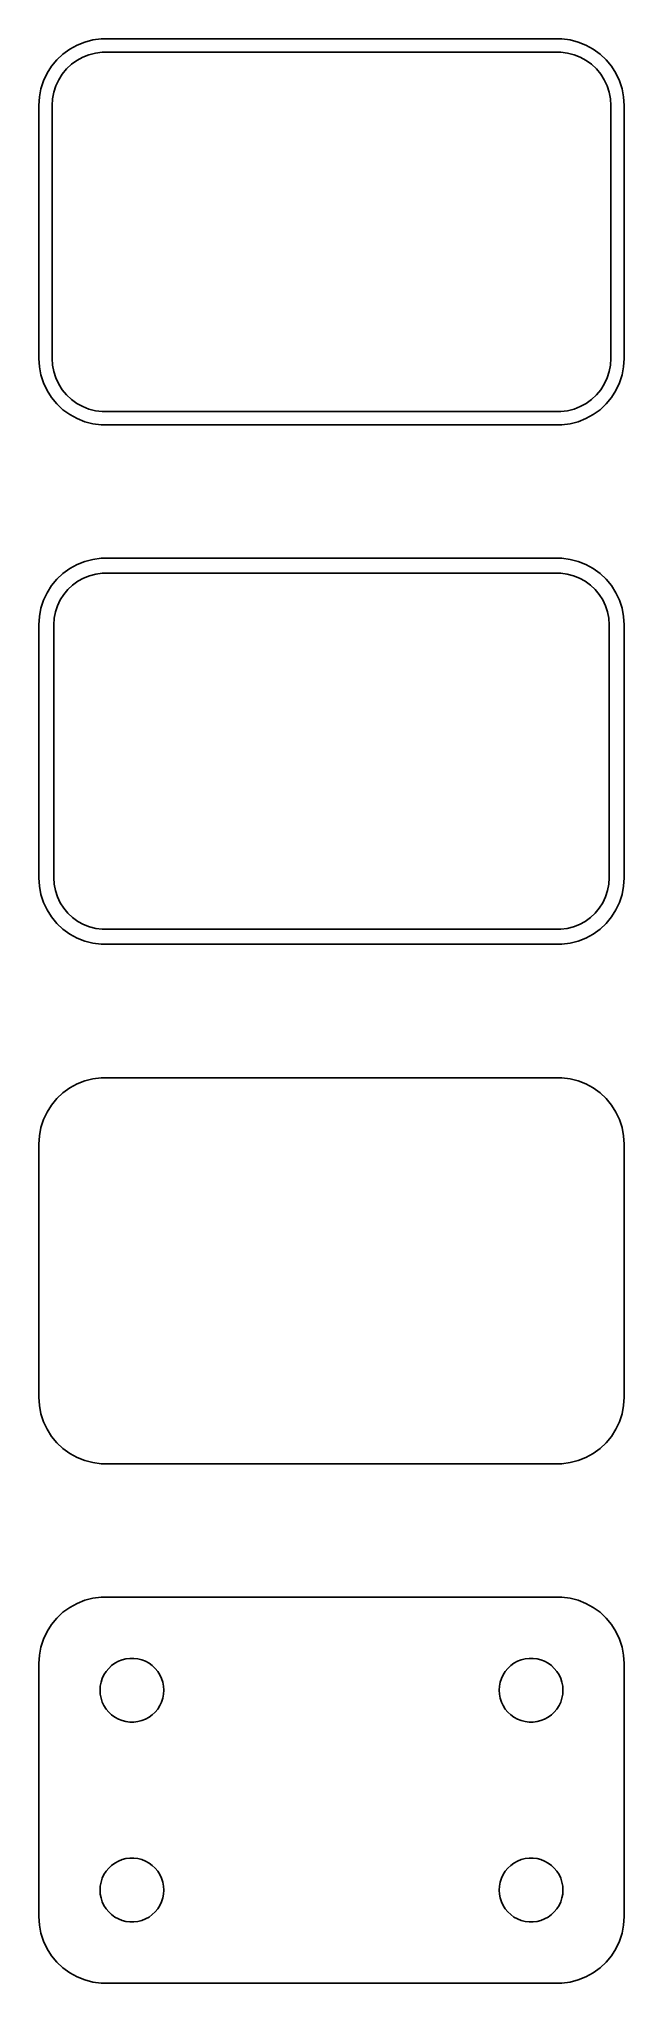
# Model space of a CAD drawing. Header units: metres. Extents: x -22 to 22, y 103 to 248.
import ezdxf

# ---------------------------------------------------------------- set-up
doc = ezdxf.new("R2010")
doc.units = ezdxf.units.M

msp = doc.modelspace()

# ---------------------------------------------------------------- linework, layer by layer
for p, q in [((-18.5451, 248.255), (-19.1289, 248.024)), ((-17.9369, 248.411), (-18.5451, 248.255)), ((-17.3139, 248.49), (-17.9369, 248.411)), ((17.3139, 248.49), (-17.3139, 248.49)), ((17.9369, 248.411), (17.3139, 248.49)), ((18.5451, 248.255), (17.9369, 248.411)), ((19.1289, 248.024), (18.5451, 248.255)), ((-20.6448, 246.923), (-21.0451, 246.439)), ((-20.1871, 247.353), (-20.6448, 246.923)), ((-19.6791, 247.722), (-20.1871, 247.353)), ((-19.1289, 248.024), (-19.6791, 247.722)), ((-19.5497, 246.582), (-19.1433, 246.877)), ((-19.1433, 246.877), (-18.7031, 247.119)), ((-18.7031, 247.119), (-18.2361, 247.304)), ((-18.2361, 247.304), (-17.7495, 247.429)), ((-17.7495, 247.429), (-17.2512, 247.492)), ((-17.2512, 247.492), (17.2512, 247.492)), ((17.2512, 247.492), (17.7495, 247.429)), ((17.7495, 247.429), (18.2361, 247.304)), ((18.2361, 247.304), (18.7031, 247.119)), ((18.7031, 247.119), (19.1433, 246.877)), ((19.6791, 247.722), (19.1289, 248.024)), ((19.1433, 246.877), (19.5497, 246.582)), ((20.1871, 247.353), (19.6791, 247.722)), ((20.6448, 246.923), (20.1871, 247.353)), ((21.0451, 246.439), (20.6448, 246.923)), ((-21.6489, 245.341), (-21.8429, 244.743)), ((-21.3815, 245.909), (-21.6489, 245.341)), ((-21.0451, 246.439), (-21.3815, 245.909)), ((-20.7191, 244.972), (-20.5052, 245.427)), ((-20.5052, 245.427), (-20.2361, 245.851)), ((-20.2361, 245.851), (-19.9159, 246.238)), ((-19.9159, 246.238), (-19.5497, 246.582)), ((19.5497, 246.582), (19.9159, 246.238)), ((19.9159, 246.238), (20.2361, 245.851)), ((20.2361, 245.851), (20.5052, 245.427)), ((20.5052, 245.427), (20.7191, 244.972)), ((21.3815, 245.909), (21.0451, 246.439)), ((21.6489, 245.341), (21.3815, 245.909)), ((21.8429, 244.743), (21.6489, 245.341)), ((-21.9606, 244.127), (-22, 243.5)), ((-21.8429, 244.743), (-21.9606, 244.127)), ((-21, 243.5), (-20.9684, 244.001)), ((-20.9684, 244.001), (-20.8743, 244.495)), ((-20.8743, 244.495), (-20.7191, 244.972)), ((20.7191, 244.972), (20.8743, 244.495)), ((20.8743, 244.495), (20.9684, 244.001)), ((20.9684, 244.001), (21, 243.5)), ((21.9606, 244.127), (21.8429, 244.743)), ((22, 243.5), (21.9606, 244.127)), ((-22, 243.5), (-22, 224.5)), ((-21, 224.5), (-21, 243.5)), ((21, 243.5), (21, 224.5)), ((22, 224.5), (22, 243.5)), ((-22, 224.5), (-21.9606, 223.873)), ((-21.9606, 223.873), (-21.8429, 223.257)), ((-20.9684, 223.999), (-21, 224.5)), ((-20.8743, 223.505), (-20.9684, 223.999)), ((-20.7191, 223.028), (-20.8743, 223.505)), ((20.8743, 223.505), (20.7191, 223.028)), ((20.9684, 223.999), (20.8743, 223.505)), ((21, 224.5), (20.9684, 223.999)), ((21.8429, 223.257), (21.9606, 223.873)), ((21.9606, 223.873), (22, 224.5)), ((-21.8429, 223.257), (-21.6489, 222.659)), ((-21.6489, 222.659), (-21.3815, 222.091)), ((-21.3815, 222.091), (-21.0451, 221.561)), ((-20.5052, 222.573), (-20.7191, 223.028)), ((-20.2361, 222.149), (-20.5052, 222.573)), ((-19.9159, 221.762), (-20.2361, 222.149)), ((20.2361, 222.149), (19.9159, 221.762)), ((20.5052, 222.573), (20.2361, 222.149)), ((20.7191, 223.028), (20.5052, 222.573)), ((21.0451, 221.561), (21.3815, 222.091)), ((21.3815, 222.091), (21.6489, 222.659)), ((21.6489, 222.659), (21.8429, 223.257)), ((-21.0451, 221.561), (-20.6448, 221.077)), ((-20.6448, 221.077), (-20.1871, 220.647)), ((-20.1871, 220.647), (-19.6791, 220.278)), ((-19.5497, 221.418), (-19.9159, 221.762)), ((-19.1433, 221.123), (-19.5497, 221.418)), ((-18.7031, 220.881), (-19.1433, 221.123)), ((-18.2361, 220.696), (-18.7031, 220.881)), ((-17.7495, 220.571), (-18.2361, 220.696)), ((-17.2512, 220.508), (-17.7495, 220.571)), ((17.2512, 220.508), (-17.2512, 220.508)), ((17.7495, 220.571), (17.2512, 220.508)), ((18.2361, 220.696), (17.7495, 220.571)), ((18.7031, 220.881), (18.2361, 220.696)), ((19.1433, 221.123), (18.7031, 220.881)), ((19.5497, 221.418), (19.1433, 221.123)), ((19.9159, 221.762), (19.5497, 221.418)), ((19.6791, 220.278), (20.1871, 220.647)), ((20.1871, 220.647), (20.6448, 221.077)), ((20.6448, 221.077), (21.0451, 221.561)), ((-19.6791, 220.278), (-19.1289, 219.976)), ((-19.1289, 219.976), (-18.5451, 219.745)), ((-18.5451, 219.745), (-17.9369, 219.589)), ((-17.9369, 219.589), (-17.3139, 219.51)), ((-17.3139, 219.51), (17.3139, 219.51)), ((17.3139, 219.51), (17.9369, 219.589)), ((17.9369, 219.589), (18.5451, 219.745)), ((18.5451, 219.745), (19.1289, 219.976)), ((19.1289, 219.976), (19.6791, 220.278)), ((-19.1289, 209.024), (-19.6791, 208.722)), ((-18.5451, 209.255), (-19.1289, 209.024)), ((-17.9369, 209.411), (-18.5451, 209.255)), ((-17.3139, 209.49), (-17.9369, 209.411)), ((17.3139, 209.49), (-17.3139, 209.49)), ((17.9369, 209.411), (17.3139, 209.49)), ((18.5451, 209.255), (17.9369, 209.411)), ((19.1289, 209.024), (18.5451, 209.255)), ((19.6791, 208.722), (19.1289, 209.024)), ((-21.0451, 207.439), (-21.3815, 206.909)), ((-20.6448, 207.923), (-21.0451, 207.439)), ((-20.1871, 208.353), (-20.6448, 207.923)), ((-19.6791, 208.722), (-20.1871, 208.353)), ((-19.823, 207.151), (-19.4685, 207.484)), ((-19.4685, 207.484), (-19.0751, 207.77)), ((-19.0751, 207.77), (-18.6489, 208.004)), ((-18.6489, 208.004), (-18.1967, 208.183)), ((-18.1967, 208.183), (-17.7256, 208.304)), ((-17.7256, 208.304), (-17.2432, 208.365)), ((-17.2432, 208.365), (17.2432, 208.365)), ((17.2432, 208.365), (17.7256, 208.304)), ((17.7256, 208.304), (18.1967, 208.183)), ((18.1967, 208.183), (18.6489, 208.004)), ((18.6489, 208.004), (19.0751, 207.77)), ((19.0751, 207.77), (19.4685, 207.484)), ((19.4685, 207.484), (19.823, 207.151)), ((20.1871, 208.353), (19.6791, 208.722)), ((20.6448, 207.923), (20.1871, 208.353)), ((21.0451, 207.439), (20.6448, 207.923)), ((21.3815, 206.909), (21.0451, 207.439)), ((-21.6489, 206.341), (-21.8429, 205.743)), ((-21.3815, 206.909), (-21.6489, 206.341)), ((-20.751, 205.463), (-20.6007, 205.926)), ((-20.6007, 205.926), (-20.3936, 206.366)), ((-20.3936, 206.366), (-20.133, 206.776)), ((-20.133, 206.776), (-19.823, 207.151)), ((19.823, 207.151), (20.133, 206.776)), ((20.133, 206.776), (20.3936, 206.366)), ((20.3936, 206.366), (20.6007, 205.926)), ((20.6007, 205.926), (20.751, 205.463)), ((21.6489, 206.341), (21.3815, 206.909)), ((21.8429, 205.743), (21.6489, 206.341)), ((-21.9606, 205.127), (-22, 204.5)), ((-22, 204.5), (-22, 185.5)), ((-21.8429, 205.743), (-21.9606, 205.127)), ((-20.8726, 204.5), (-20.8421, 204.985)), ((-20.8726, 185.5), (-20.8726, 204.5)), ((-20.8421, 204.985), (-20.751, 205.463)), ((20.751, 205.463), (20.8421, 204.985)), ((20.8421, 204.985), (20.8726, 204.5)), ((20.8726, 204.5), (20.8726, 185.5)), ((21.9606, 205.127), (21.8429, 205.743)), ((22, 204.5), (21.9606, 205.127)), ((22, 185.5), (22, 204.5)), ((-22, 185.5), (-21.9606, 184.873)), ((-20.8421, 185.015), (-20.8726, 185.5)), ((20.8726, 185.5), (20.8421, 185.015)), ((21.9606, 184.873), (22, 185.5)), ((-21.9606, 184.873), (-21.8429, 184.257)), ((-21.8429, 184.257), (-21.6489, 183.659)), ((-20.751, 184.537), (-20.8421, 185.015)), ((-20.6007, 184.074), (-20.751, 184.537)), ((-20.3936, 183.634), (-20.6007, 184.074)), ((20.6007, 184.074), (20.3936, 183.634)), ((20.751, 184.537), (20.6007, 184.074)), ((20.8421, 185.015), (20.751, 184.537)), ((21.6489, 183.659), (21.8429, 184.257)), ((21.8429, 184.257), (21.9606, 184.873)), ((-21.6489, 183.659), (-21.3815, 183.091)), ((-21.3815, 183.091), (-21.0451, 182.561)), ((-21.0451, 182.561), (-20.6448, 182.077)), ((-20.133, 183.224), (-20.3936, 183.634)), ((-19.823, 182.849), (-20.133, 183.224)), ((-19.4685, 182.516), (-19.823, 182.849)), ((-19.0751, 182.23), (-19.4685, 182.516)), ((19.4685, 182.516), (19.0751, 182.23)), ((19.823, 182.849), (19.4685, 182.516)), ((20.133, 183.224), (19.823, 182.849)), ((20.3936, 183.634), (20.133, 183.224)), ((20.6448, 182.077), (21.0451, 182.561)), ((21.0451, 182.561), (21.3815, 183.091)), ((21.3815, 183.091), (21.6489, 183.659)), ((-20.6448, 182.077), (-20.1871, 181.647)), ((-20.1871, 181.647), (-19.6791, 181.278)), ((-19.6791, 181.278), (-19.1289, 180.976)), ((-18.6489, 181.996), (-19.0751, 182.23)), ((-18.1967, 181.817), (-18.6489, 181.996)), ((-17.7256, 181.696), (-18.1967, 181.817)), ((-17.2432, 181.635), (-17.7256, 181.696)), ((17.2432, 181.635), (-17.2432, 181.635)), ((17.7256, 181.696), (17.2432, 181.635)), ((18.1967, 181.817), (17.7256, 181.696)), ((18.6489, 181.996), (18.1967, 181.817)), ((19.0751, 182.23), (18.6489, 181.996)), ((19.1289, 180.976), (19.6791, 181.278)), ((19.6791, 181.278), (20.1871, 181.647)), ((20.1871, 181.647), (20.6448, 182.077)), ((-19.1289, 180.976), (-18.5451, 180.745)), ((-18.5451, 180.745), (-17.9369, 180.589)), ((-17.9369, 180.589), (-17.3139, 180.51)), ((-17.3139, 180.51), (17.3139, 180.51)), ((17.3139, 180.51), (17.9369, 180.589)), ((17.9369, 180.589), (18.5451, 180.745)), ((18.5451, 180.745), (19.1289, 180.976)), ((-20.1871, 169.353), (-20.6448, 168.923)), ((-19.6791, 169.722), (-20.1871, 169.353)), ((-19.1289, 170.024), (-19.6791, 169.722)), ((-18.5451, 170.255), (-19.1289, 170.024)), ((-17.9369, 170.411), (-18.5451, 170.255)), ((-17.3139, 170.49), (-17.9369, 170.411)), ((17.3139, 170.49), (-17.3139, 170.49)), ((17.9369, 170.411), (17.3139, 170.49)), ((18.5451, 170.255), (17.9369, 170.411)), ((19.1289, 170.024), (18.5451, 170.255)), ((19.6791, 169.722), (19.1289, 170.024)), ((20.1871, 169.353), (19.6791, 169.722)), ((20.6448, 168.923), (20.1871, 169.353)), ((-21.3815, 167.909), (-21.6489, 167.341)), ((-21.0451, 168.439), (-21.3815, 167.909)), ((-20.6448, 168.923), (-21.0451, 168.439)), ((21.0451, 168.439), (20.6448, 168.923)), ((21.3815, 167.909), (21.0451, 168.439)), ((21.6489, 167.341), (21.3815, 167.909)), ((-21.8429, 166.743), (-21.9606, 166.127)), ((-21.6489, 167.341), (-21.8429, 166.743)), ((21.8429, 166.743), (21.6489, 167.341)), ((21.9606, 166.127), (21.8429, 166.743)), ((-21.9606, 166.127), (-22, 165.5)), ((-22, 165.5), (-22, 146.5)), ((22, 165.5), (21.9606, 166.127)), ((22, 146.5), (22, 165.5)), ((-22, 146.5), (-21.9606, 145.873)), ((21.9606, 145.873), (22, 146.5)), ((-21.9606, 145.873), (-21.8429, 145.257)), ((-21.8429, 145.257), (-21.6489, 144.659)), ((-21.6489, 144.659), (-21.3815, 144.091)), ((21.3815, 144.091), (21.6489, 144.659)), ((21.6489, 144.659), (21.8429, 145.257)), ((21.8429, 145.257), (21.9606, 145.873)), ((-21.3815, 144.091), (-21.0451, 143.561)), ((-21.0451, 143.561), (-20.6448, 143.077)), ((-20.6448, 143.077), (-20.1871, 142.647)), ((20.1871, 142.647), (20.6448, 143.077)), ((20.6448, 143.077), (21.0451, 143.561)), ((21.0451, 143.561), (21.3815, 144.091)), ((-20.1871, 142.647), (-19.6791, 142.278)), ((-19.6791, 142.278), (-19.1289, 141.976)), ((-19.1289, 141.976), (-18.5451, 141.745)), ((-18.5451, 141.745), (-17.9369, 141.589)), ((17.9369, 141.589), (18.5451, 141.745)), ((18.5451, 141.745), (19.1289, 141.976)), ((19.1289, 141.976), (19.6791, 142.278)), ((19.6791, 142.278), (20.1871, 142.647)), ((-17.9369, 141.589), (-17.3139, 141.51)), ((-17.3139, 141.51), (17.3139, 141.51)), ((17.3139, 141.51), (17.9369, 141.589)), ((-17.9369, 131.411), (-18.5451, 131.255)), ((-17.3139, 131.49), (-17.9369, 131.411)), ((17.3139, 131.49), (-17.3139, 131.49)), ((17.9369, 131.411), (17.3139, 131.49)), ((18.5451, 131.255), (17.9369, 131.411)), ((-20.6448, 129.923), (-21.0451, 129.439)), ((-20.1871, 130.353), (-20.6448, 129.923)), ((-19.6791, 130.722), (-20.1871, 130.353)), ((-19.1289, 131.024), (-19.6791, 130.722)), ((-18.5451, 131.255), (-19.1289, 131.024)), ((19.1289, 131.024), (18.5451, 131.255)), ((19.6791, 130.722), (19.1289, 131.024)), ((20.1871, 130.353), (19.6791, 130.722)), ((20.6448, 129.923), (20.1871, 130.353)), ((21.0451, 129.439), (20.6448, 129.923)), ((-21.3815, 128.909), (-21.6489, 128.341)), ((-21.0451, 129.439), (-21.3815, 128.909)), ((21.3815, 128.909), (21.0451, 129.439)), ((21.6489, 128.341), (21.3815, 128.909)), ((-21.9606, 127.127), (-22, 126.5)), ((-21.8429, 127.743), (-21.9606, 127.127)), ((-21.6489, 128.341), (-21.8429, 127.743)), ((21.8429, 127.743), (21.6489, 128.341)), ((21.9606, 127.127), (21.8429, 127.743)), ((22, 126.5), (21.9606, 127.127)), ((-22, 126.5), (-22, 107.5)), ((-17.2315, 125.383), (-17.1031, 125.656)), ((-17.1031, 125.656), (-16.9416, 125.911)), ((-16.9416, 125.911), (-16.7495, 126.143)), ((-16.7495, 126.143), (-16.5298, 126.349)), ((-16.5298, 126.349), (-16.286, 126.526)), ((-16.286, 126.526), (-16.0219, 126.672)), ((-16.0219, 126.672), (-15.7416, 126.783)), ((-15.7416, 126.783), (-15.4497, 126.857)), ((-15.4497, 126.857), (-15.1507, 126.895)), ((-15.1507, 126.895), (-14.8493, 126.895)), ((-14.8493, 126.895), (-14.5503, 126.857)), ((-14.5503, 126.857), (-14.2583, 126.783)), ((-14.2583, 126.783), (-13.9781, 126.672)), ((-13.9781, 126.672), (-13.714, 126.526)), ((-13.714, 126.526), (-13.4702, 126.349)), ((-13.4702, 126.349), (-13.2505, 126.143)), ((-13.2505, 126.143), (-13.0583, 125.911)), ((-13.0583, 125.911), (-12.8969, 125.656)), ((-12.8969, 125.656), (-12.7685, 125.383)), ((12.7685, 125.383), (12.8969, 125.656)), ((12.8969, 125.656), (13.0583, 125.911)), ((13.0583, 125.911), (13.2505, 126.143)), ((13.2505, 126.143), (13.4702, 126.349)), ((13.4702, 126.349), (13.714, 126.526)), ((13.714, 126.526), (13.9781, 126.672)), ((13.9781, 126.672), (14.2583, 126.783)), ((14.2583, 126.783), (14.5503, 126.857)), ((14.5503, 126.857), (14.8493, 126.895)), ((14.8493, 126.895), (15.1507, 126.895)), ((15.1507, 126.895), (15.4497, 126.857)), ((15.4497, 126.857), (15.7416, 126.783)), ((15.7416, 126.783), (16.0219, 126.672)), ((16.0219, 126.672), (16.286, 126.526)), ((16.286, 126.526), (16.5298, 126.349)), ((16.5298, 126.349), (16.7495, 126.143)), ((16.7495, 126.143), (16.9416, 125.911)), ((16.9416, 125.911), (17.1031, 125.656)), ((17.1031, 125.656), (17.2315, 125.383)), ((22, 107.5), (22, 126.5)), ((-17.4, 124.5), (-17.3811, 124.801)), ((-17.3811, 124.199), (-17.4, 124.5)), ((-17.3811, 124.801), (-17.3246, 125.097)), ((-17.3246, 123.903), (-17.3811, 124.199)), ((-17.3246, 125.097), (-17.2315, 125.383)), ((-12.7685, 125.383), (-12.6754, 125.097)), ((-12.6754, 125.097), (-12.6189, 124.801)), ((-12.6189, 124.199), (-12.6754, 123.903)), ((-12.6189, 124.801), (-12.6, 124.5)), ((-12.6, 124.5), (-12.6189, 124.199)), ((12.6, 124.5), (12.6189, 124.801)), ((12.6189, 124.199), (12.6, 124.5)), ((12.6189, 124.801), (12.6754, 125.097)), ((12.6754, 123.903), (12.6189, 124.199)), ((12.6754, 125.097), (12.7685, 125.383)), ((17.2315, 125.383), (17.3246, 125.097)), ((17.3246, 125.097), (17.3811, 124.801)), ((17.3811, 124.199), (17.3246, 123.903)), ((17.3811, 124.801), (17.4, 124.5)), ((17.4, 124.5), (17.3811, 124.199)), ((-17.2315, 123.617), (-17.3246, 123.903)), ((-17.1031, 123.344), (-17.2315, 123.617)), ((-16.9416, 123.089), (-17.1031, 123.344)), ((-16.7495, 122.857), (-16.9416, 123.089)), ((-16.5298, 122.651), (-16.7495, 122.857)), ((-16.286, 122.474), (-16.5298, 122.651)), ((-13.4702, 122.651), (-13.714, 122.474)), ((-13.2505, 122.857), (-13.4702, 122.651)), ((-13.0583, 123.089), (-13.2505, 122.857)), ((-12.8969, 123.344), (-13.0583, 123.089)), ((-12.7685, 123.617), (-12.8969, 123.344)), ((-12.6754, 123.903), (-12.7685, 123.617)), ((12.7685, 123.617), (12.6754, 123.903)), ((12.8969, 123.344), (12.7685, 123.617)), ((13.0583, 123.089), (12.8969, 123.344)), ((13.2505, 122.857), (13.0583, 123.089)), ((13.4702, 122.651), (13.2505, 122.857)), ((13.714, 122.474), (13.4702, 122.651)), ((16.5298, 122.651), (16.286, 122.474)), ((16.7495, 122.857), (16.5298, 122.651)), ((16.9416, 123.089), (16.7495, 122.857)), ((17.1031, 123.344), (16.9416, 123.089)), ((17.2315, 123.617), (17.1031, 123.344)), ((17.3246, 123.903), (17.2315, 123.617)), ((-16.0219, 122.328), (-16.286, 122.474)), ((-15.7416, 122.217), (-16.0219, 122.328)), ((-15.4497, 122.143), (-15.7416, 122.217)), ((-15.1507, 122.105), (-15.4497, 122.143)), ((-14.8493, 122.105), (-15.1507, 122.105)), ((-14.5503, 122.143), (-14.8493, 122.105)), ((-14.2583, 122.217), (-14.5503, 122.143)), ((-13.9781, 122.328), (-14.2583, 122.217)), ((-13.714, 122.474), (-13.9781, 122.328)), ((13.9781, 122.328), (13.714, 122.474)), ((14.2583, 122.217), (13.9781, 122.328)), ((14.5503, 122.143), (14.2583, 122.217)), ((14.8493, 122.105), (14.5503, 122.143)), ((15.1507, 122.105), (14.8493, 122.105)), ((15.4497, 122.143), (15.1507, 122.105)), ((15.7416, 122.217), (15.4497, 122.143)), ((16.0219, 122.328), (15.7416, 122.217)), ((16.286, 122.474), (16.0219, 122.328)), ((-16.9416, 110.911), (-16.7495, 111.143)), ((-16.7495, 111.143), (-16.5298, 111.349)), ((-16.5298, 111.349), (-16.286, 111.526)), ((-16.286, 111.526), (-16.0219, 111.672)), ((-16.0219, 111.672), (-15.7416, 111.783)), ((-15.7416, 111.783), (-15.4497, 111.857)), ((-15.4497, 111.857), (-15.1507, 111.895)), ((-15.1507, 111.895), (-14.8493, 111.895)), ((-14.8493, 111.895), (-14.5503, 111.857)), ((-14.5503, 111.857), (-14.2583, 111.783)), ((-14.2583, 111.783), (-13.9781, 111.672)), ((-13.9781, 111.672), (-13.714, 111.526)), ((-13.714, 111.526), (-13.4702, 111.349)), ((-13.4702, 111.349), (-13.2505, 111.143)), ((-13.2505, 111.143), (-13.0583, 110.911)), ((13.0583, 110.911), (13.2505, 111.143)), ((13.2505, 111.143), (13.4702, 111.349)), ((13.4702, 111.349), (13.714, 111.526)), ((13.714, 111.526), (13.9781, 111.672)), ((13.9781, 111.672), (14.2583, 111.783)), ((14.2583, 111.783), (14.5503, 111.857)), ((14.5503, 111.857), (14.8493, 111.895)), ((14.8493, 111.895), (15.1507, 111.895)), ((15.1507, 111.895), (15.4497, 111.857)), ((15.4497, 111.857), (15.7416, 111.783)), ((15.7416, 111.783), (16.0219, 111.672)), ((16.0219, 111.672), (16.286, 111.526)), ((16.286, 111.526), (16.5298, 111.349)), ((16.5298, 111.349), (16.7495, 111.143)), ((16.7495, 111.143), (16.9416, 110.911)), ((-17.4, 109.5), (-17.3811, 109.801)), ((-17.3811, 109.199), (-17.4, 109.5)), ((-17.3811, 109.801), (-17.3246, 110.097)), ((-17.3246, 110.097), (-17.2315, 110.383)), ((-17.2315, 110.383), (-17.1031, 110.656)), ((-17.1031, 110.656), (-16.9416, 110.911)), ((-13.0583, 110.911), (-12.8969, 110.656)), ((-12.8969, 110.656), (-12.7685, 110.383)), ((-12.7685, 110.383), (-12.6754, 110.097)), ((-12.6754, 110.097), (-12.6189, 109.801)), ((-12.6189, 109.801), (-12.6, 109.5)), ((-12.6, 109.5), (-12.6189, 109.199)), ((12.6, 109.5), (12.6189, 109.801)), ((12.6189, 109.199), (12.6, 109.5)), ((12.6189, 109.801), (12.6754, 110.097)), ((12.6754, 110.097), (12.7685, 110.383)), ((12.7685, 110.383), (12.8969, 110.656)), ((12.8969, 110.656), (13.0583, 110.911)), ((16.9416, 110.911), (17.1031, 110.656)), ((17.1031, 110.656), (17.2315, 110.383)), ((17.2315, 110.383), (17.3246, 110.097)), ((17.3246, 110.097), (17.3811, 109.801)), ((17.3811, 109.801), (17.4, 109.5)), ((17.4, 109.5), (17.3811, 109.199)), ((-17.3246, 108.903), (-17.3811, 109.199)), ((-17.2315, 108.617), (-17.3246, 108.903)), ((-17.1031, 108.344), (-17.2315, 108.617)), ((-16.9416, 108.089), (-17.1031, 108.344)), ((-16.7495, 107.857), (-16.9416, 108.089)), ((-13.0583, 108.089), (-13.2505, 107.857)), ((-12.8969, 108.344), (-13.0583, 108.089)), ((-12.7685, 108.617), (-12.8969, 108.344)), ((-12.6754, 108.903), (-12.7685, 108.617)), ((-12.6189, 109.199), (-12.6754, 108.903)), ((12.6754, 108.903), (12.6189, 109.199)), ((12.7685, 108.617), (12.6754, 108.903)), ((12.8969, 108.344), (12.7685, 108.617)), ((13.0583, 108.089), (12.8969, 108.344)), ((13.2505, 107.857), (13.0583, 108.089)), ((16.9416, 108.089), (16.7495, 107.857)), ((17.1031, 108.344), (16.9416, 108.089)), ((17.2315, 108.617), (17.1031, 108.344)), ((17.3246, 108.903), (17.2315, 108.617)), ((17.3811, 109.199), (17.3246, 108.903)), ((-22, 107.5), (-21.9606, 106.873)), ((-21.9606, 106.873), (-21.8429, 106.257)), ((-16.5298, 107.651), (-16.7495, 107.857)), ((-16.286, 107.474), (-16.5298, 107.651)), ((-16.0219, 107.328), (-16.286, 107.474)), ((-15.7416, 107.217), (-16.0219, 107.328)), ((-15.4497, 107.143), (-15.7416, 107.217)), ((-15.1507, 107.105), (-15.4497, 107.143)), ((-14.8493, 107.105), (-15.1507, 107.105)), ((-14.5503, 107.143), (-14.8493, 107.105)), ((-14.2583, 107.217), (-14.5503, 107.143)), ((-13.9781, 107.328), (-14.2583, 107.217)), ((-13.714, 107.474), (-13.9781, 107.328)), ((-13.4702, 107.651), (-13.714, 107.474)), ((-13.2505, 107.857), (-13.4702, 107.651)), ((13.4702, 107.651), (13.2505, 107.857)), ((13.714, 107.474), (13.4702, 107.651)), ((13.9781, 107.328), (13.714, 107.474)), ((14.2583, 107.217), (13.9781, 107.328)), ((14.5503, 107.143), (14.2583, 107.217)), ((14.8493, 107.105), (14.5503, 107.143)), ((15.1507, 107.105), (14.8493, 107.105)), ((15.4497, 107.143), (15.1507, 107.105)), ((15.7416, 107.217), (15.4497, 107.143)), ((16.0219, 107.328), (15.7416, 107.217)), ((16.286, 107.474), (16.0219, 107.328)), ((16.5298, 107.651), (16.286, 107.474)), ((16.7495, 107.857), (16.5298, 107.651)), ((21.8429, 106.257), (21.9606, 106.873)), ((21.9606, 106.873), (22, 107.5)), ((-21.8429, 106.257), (-21.6489, 105.659)), ((-21.6489, 105.659), (-21.3815, 105.091)), ((21.3815, 105.091), (21.6489, 105.659)), ((21.6489, 105.659), (21.8429, 106.257)), ((-21.3815, 105.091), (-21.0451, 104.561)), ((-21.0451, 104.561), (-20.6448, 104.077)), ((-20.6448, 104.077), (-20.1871, 103.647)), ((-20.1871, 103.647), (-19.6791, 103.278)), ((19.6791, 103.278), (20.1871, 103.647)), ((20.1871, 103.647), (20.6448, 104.077)), ((20.6448, 104.077), (21.0451, 104.561)), ((21.0451, 104.561), (21.3815, 105.091)), ((-19.6791, 103.278), (-19.1289, 102.976)), ((-19.1289, 102.976), (-18.5451, 102.745)), ((-18.5451, 102.745), (-17.9369, 102.589)), ((-17.9369, 102.589), (-17.3139, 102.51)), ((-17.3139, 102.51), (17.3139, 102.51)), ((17.3139, 102.51), (17.9369, 102.589)), ((17.9369, 102.589), (18.5451, 102.745)), ((18.5451, 102.745), (19.1289, 102.976)), ((19.1289, 102.976), (19.6791, 103.278))]:
    msp.add_line(p, q)

doc.saveas('drawing.dxf')
